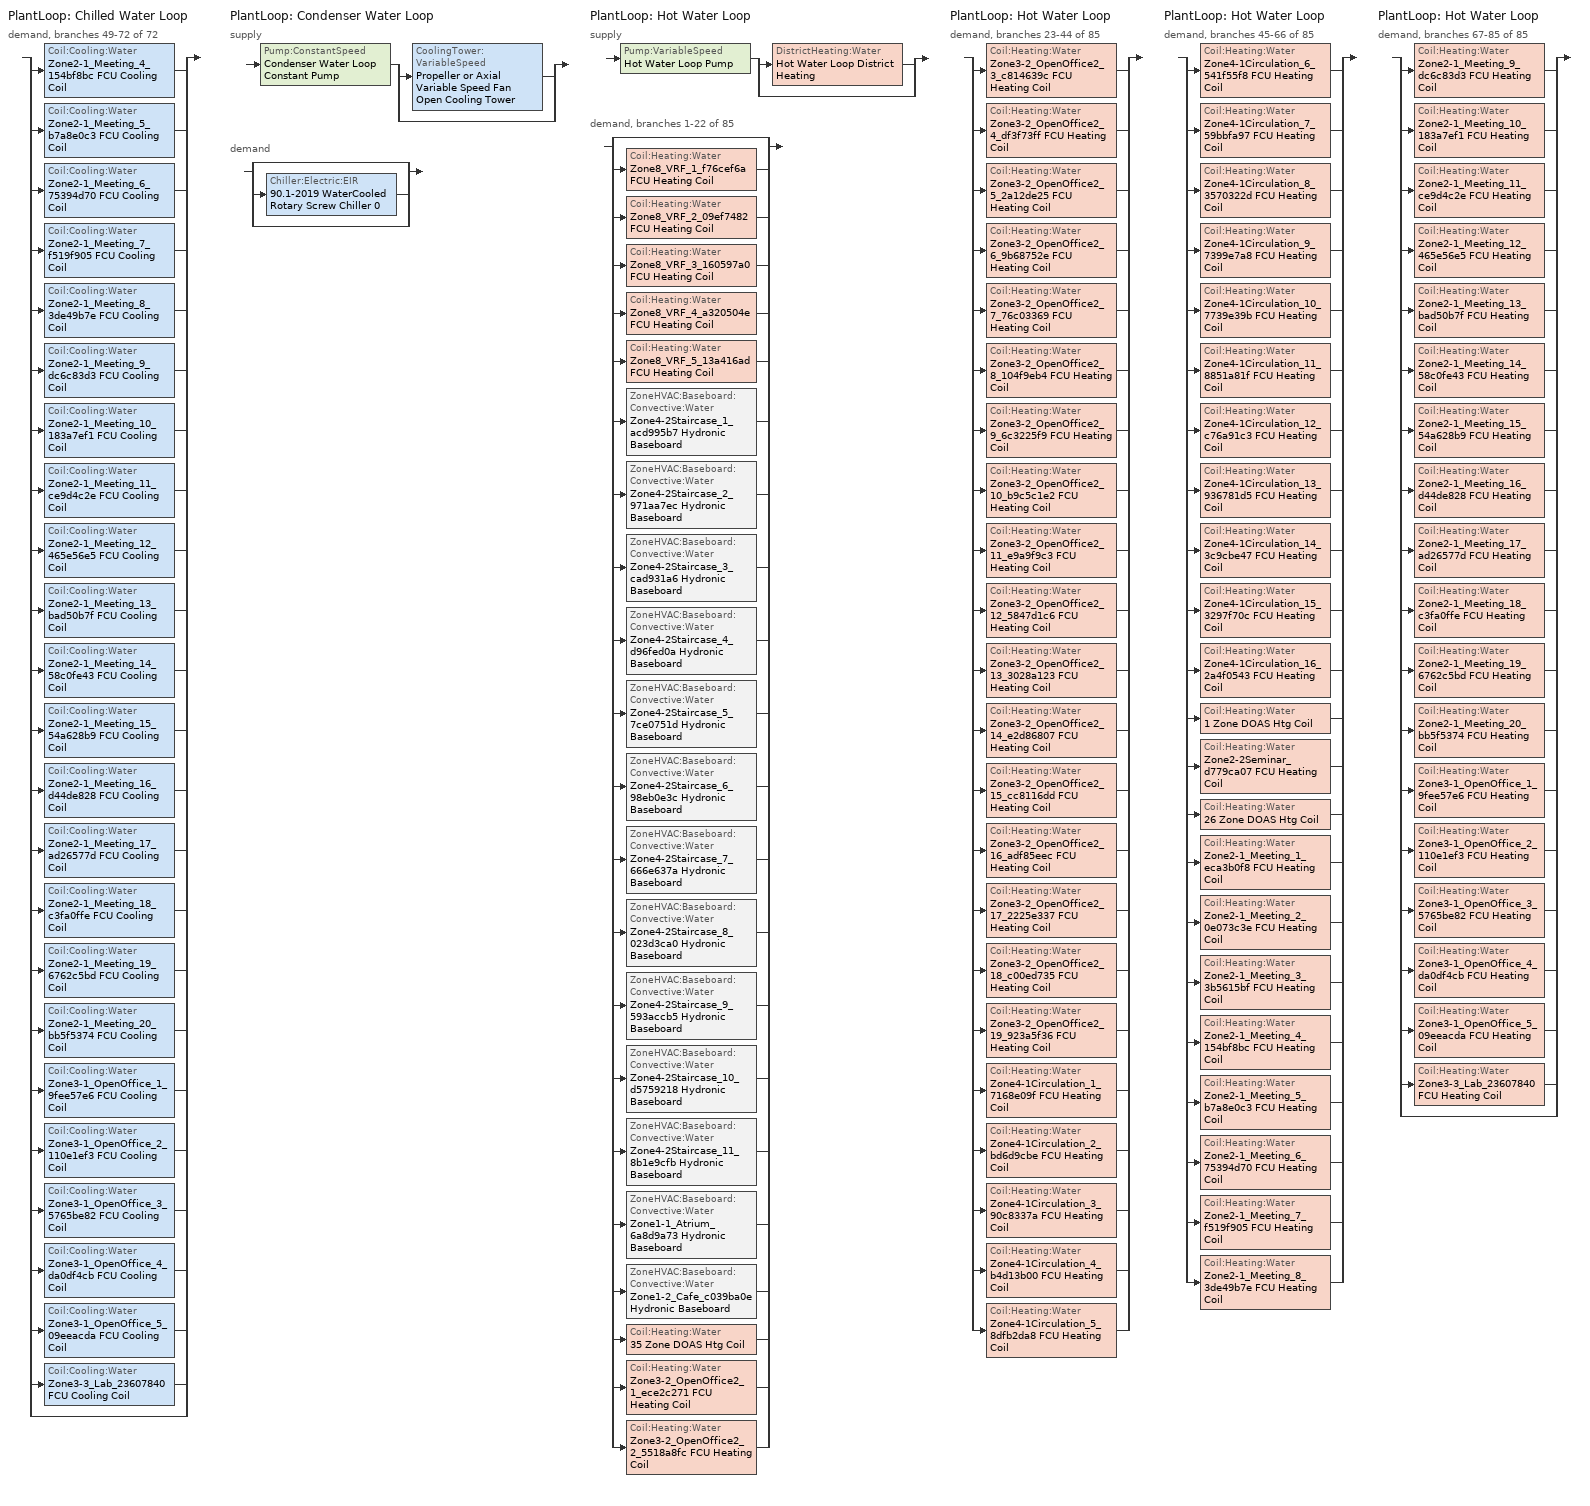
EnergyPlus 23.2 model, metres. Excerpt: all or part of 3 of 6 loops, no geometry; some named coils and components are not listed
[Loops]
PlantLoop 'Chilled Water Loop'
 demand, branches 49-72 of 72: split
  | Coil:Cooling:Water 'Zone2-1_Meeting_4_154bf8bc FCU Cooling Coil'
  | Coil:Cooling:Water 'Zone2-1_Meeting_5_b7a8e0c3 FCU Cooling Coil'
  | Coil:Cooling:Water 'Zone2-1_Meeting_6_75394d70 FCU Cooling Coil'
  | Coil:Cooling:Water 'Zone2-1_Meeting_7_f519f905 FCU Cooling Coil'
  | Coil:Cooling:Water 'Zone2-1_Meeting_8_3de49b7e FCU Cooling Coil'
  | Coil:Cooling:Water 'Zone2-1_Meeting_9_dc6c83d3 FCU Cooling Coil'
  | Coil:Cooling:Water 'Zone2-1_Meeting_10_183a7ef1 FCU Cooling Coil'
  | Coil:Cooling:Water 'Zone2-1_Meeting_11_ce9d4c2e FCU Cooling Coil'
  | Coil:Cooling:Water 'Zone2-1_Meeting_12_465e56e5 FCU Cooling Coil'
  | Coil:Cooling:Water 'Zone2-1_Meeting_13_bad50b7f FCU Cooling Coil'
  | Coil:Cooling:Water 'Zone2-1_Meeting_14_58c0fe43 FCU Cooling Coil'
  | Coil:Cooling:Water 'Zone2-1_Meeting_15_54a628b9 FCU Cooling Coil'
  | Coil:Cooling:Water 'Zone2-1_Meeting_16_d44de828 FCU Cooling Coil'
  | Coil:Cooling:Water 'Zone2-1_Meeting_17_ad26577d FCU Cooling Coil'
  | Coil:Cooling:Water 'Zone2-1_Meeting_18_c3fa0ffe FCU Cooling Coil'
  | Coil:Cooling:Water 'Zone2-1_Meeting_19_6762c5bd FCU Cooling Coil'
  | Coil:Cooling:Water 'Zone2-1_Meeting_20_bb5f5374 FCU Cooling Coil'
  | Coil:Cooling:Water 'Zone3-1_OpenOffice_1_9fee57e6 FCU Cooling Coil'
  | Coil:Cooling:Water 'Zone3-1_OpenOffice_2_110e1ef3 FCU Cooling Coil'
  | Coil:Cooling:Water 'Zone3-1_OpenOffice_3_5765be82 FCU Cooling Coil'
  | Coil:Cooling:Water 'Zone3-1_OpenOffice_4_da0df4cb FCU Cooling Coil'
  | Coil:Cooling:Water 'Zone3-1_OpenOffice_5_09eeacda FCU Cooling Coil'
  | Coil:Cooling:Water 'Zone3-3_Lab_23607840 FCU Cooling Coil'
  | bypass
PlantLoop 'Condenser Water Loop'
 supply: Pump:ConstantSpeed 'Condenser Water Loop Constant Pump' > split
  | CoolingTower:VariableSpeed 'Propeller or Axial Variable Speed Fan Open Cooling Tower'
  | bypass
 demand: split
  | bypass
  | Chiller:Electric:EIR '90.1-2019 WaterCooled  Rotary Screw Chiller 0'
  | bypass
PlantLoop 'Hot Water Loop'
 supply: Pump:VariableSpeed 'Hot Water Loop Pump' > split
  | DistrictHeating:Water 'Hot Water Loop District Heating'
  | bypass
 demand, branches 1-22 of 85: split
  | bypass
  | Coil:Heating:Water 'Zone8_VRF_1_f76cef6a FCU Heating Coil'
  | Coil:Heating:Water 'Zone8_VRF_2_09ef7482 FCU Heating Coil'
  | Coil:Heating:Water 'Zone8_VRF_3_160597a0 FCU Heating Coil'
  | Coil:Heating:Water 'Zone8_VRF_4_a320504e FCU Heating Coil'
  | Coil:Heating:Water 'Zone8_VRF_5_13a416ad FCU Heating Coil'
  | ZoneHVAC:Baseboard:Convective:Water 'Zone4-2Staircase_1_acd995b7 Hydronic Baseboard'
  | ZoneHVAC:Baseboard:Convective:Water 'Zone4-2Staircase_2_971aa7ec Hydronic Baseboard'
  | ZoneHVAC:Baseboard:Convective:Water 'Zone4-2Staircase_3_cad931a6 Hydronic Baseboard'
  | ZoneHVAC:Baseboard:Convective:Water 'Zone4-2Staircase_4_d96fed0a Hydronic Baseboard'
  | ZoneHVAC:Baseboard:Convective:Water 'Zone4-2Staircase_5_7ce0751d Hydronic Baseboard'
  | ZoneHVAC:Baseboard:Convective:Water 'Zone4-2Staircase_6_98eb0e3c Hydronic Baseboard'
  | ZoneHVAC:Baseboard:Convective:Water 'Zone4-2Staircase_7_666e637a Hydronic Baseboard'
  | ZoneHVAC:Baseboard:Convective:Water 'Zone4-2Staircase_8_023d3ca0 Hydronic Baseboard'
  | ZoneHVAC:Baseboard:Convective:Water 'Zone4-2Staircase_9_593accb5 Hydronic Baseboard'
  | ZoneHVAC:Baseboard:Convective:Water 'Zone4-2Staircase_10_d5759218 Hydronic Baseboard'
  | ZoneHVAC:Baseboard:Convective:Water 'Zone4-2Staircase_11_8b1e9cfb Hydronic Baseboard'
  | ZoneHVAC:Baseboard:Convective:Water 'Zone1-1_Atrium_6a8d9a73 Hydronic Baseboard'
  | ZoneHVAC:Baseboard:Convective:Water 'Zone1-2_Cafe_c039ba0e Hydronic Baseboard'
  | Coil:Heating:Water '35 Zone DOAS Htg Coil'
  | Coil:Heating:Water 'Zone3-2_OpenOffice2_1_ece2c271 FCU Heating Coil'
  | Coil:Heating:Water 'Zone3-2_OpenOffice2_2_5518a8fc FCU Heating Coil'
PlantLoop 'Hot Water Loop'
 demand, branches 23-44 of 85: split
  | Coil:Heating:Water 'Zone3-2_OpenOffice2_3_c814639c FCU Heating Coil'
  | Coil:Heating:Water 'Zone3-2_OpenOffice2_4_df3f73ff FCU Heating Coil'
  | Coil:Heating:Water 'Zone3-2_OpenOffice2_5_2a12de25 FCU Heating Coil'
  | Coil:Heating:Water 'Zone3-2_OpenOffice2_6_9b68752e FCU Heating Coil'
  | Coil:Heating:Water 'Zone3-2_OpenOffice2_7_76c03369 FCU Heating Coil'
  | Coil:Heating:Water 'Zone3-2_OpenOffice2_8_104f9eb4 FCU Heating Coil'
  | Coil:Heating:Water 'Zone3-2_OpenOffice2_9_6c3225f9 FCU Heating Coil'
  | Coil:Heating:Water 'Zone3-2_OpenOffice2_10_b9c5c1e2 FCU Heating Coil'
  | Coil:Heating:Water 'Zone3-2_OpenOffice2_11_e9a9f9c3 FCU Heating Coil'
  | Coil:Heating:Water 'Zone3-2_OpenOffice2_12_5847d1c6 FCU Heating Coil'
  | Coil:Heating:Water 'Zone3-2_OpenOffice2_13_3028a123 FCU Heating Coil'
  | Coil:Heating:Water 'Zone3-2_OpenOffice2_14_e2d86807 FCU Heating Coil'
  | Coil:Heating:Water 'Zone3-2_OpenOffice2_15_cc8116dd FCU Heating Coil'
  | Coil:Heating:Water 'Zone3-2_OpenOffice2_16_adf85eec FCU Heating Coil'
  | Coil:Heating:Water 'Zone3-2_OpenOffice2_17_2225e337 FCU Heating Coil'
  | Coil:Heating:Water 'Zone3-2_OpenOffice2_18_c00ed735 FCU Heating Coil'
  | Coil:Heating:Water 'Zone3-2_OpenOffice2_19_923a5f36 FCU Heating Coil'
  | Coil:Heating:Water 'Zone4-1Circulation_1_7168e09f FCU Heating Coil'
  | Coil:Heating:Water 'Zone4-1Circulation_2_bd6d9cbe FCU Heating Coil'
  | Coil:Heating:Water 'Zone4-1Circulation_3_90c8337a FCU Heating Coil'
  | Coil:Heating:Water 'Zone4-1Circulation_4_b4d13b00 FCU Heating Coil'
  | Coil:Heating:Water 'Zone4-1Circulation_5_8dfb2da8 FCU Heating Coil'
PlantLoop 'Hot Water Loop'
 demand, branches 45-66 of 85: split
  | Coil:Heating:Water 'Zone4-1Circulation_6_541f55f8 FCU Heating Coil'
  | Coil:Heating:Water 'Zone4-1Circulation_7_59bbfa97 FCU Heating Coil'
  | Coil:Heating:Water 'Zone4-1Circulation_8_3570322d FCU Heating Coil'
  | Coil:Heating:Water 'Zone4-1Circulation_9_7399e7a8 FCU Heating Coil'
  | Coil:Heating:Water 'Zone4-1Circulation_10_7739e39b FCU Heating Coil'
  | Coil:Heating:Water 'Zone4-1Circulation_11_8851a81f FCU Heating Coil'
  | Coil:Heating:Water 'Zone4-1Circulation_12_c76a91c3 FCU Heating Coil'
  | Coil:Heating:Water 'Zone4-1Circulation_13_936781d5 FCU Heating Coil'
  | Coil:Heating:Water 'Zone4-1Circulation_14_3c9cbe47 FCU Heating Coil'
  | Coil:Heating:Water 'Zone4-1Circulation_15_3297f70c FCU Heating Coil'
  | Coil:Heating:Water 'Zone4-1Circulation_16_2a4f0543 FCU Heating Coil'
  | Coil:Heating:Water '1 Zone DOAS Htg Coil'
  | Coil:Heating:Water 'Zone2-2Seminar_d779ca07 FCU Heating Coil'
  | Coil:Heating:Water '26 Zone DOAS Htg Coil'
  | Coil:Heating:Water 'Zone2-1_Meeting_1_eca3b0f8 FCU Heating Coil'
  | Coil:Heating:Water 'Zone2-1_Meeting_2_0e073c3e FCU Heating Coil'
  | Coil:Heating:Water 'Zone2-1_Meeting_3_3b5615bf FCU Heating Coil'
  | Coil:Heating:Water 'Zone2-1_Meeting_4_154bf8bc FCU Heating Coil'
  | Coil:Heating:Water 'Zone2-1_Meeting_5_b7a8e0c3 FCU Heating Coil'
  | Coil:Heating:Water 'Zone2-1_Meeting_6_75394d70 FCU Heating Coil'
  | Coil:Heating:Water 'Zone2-1_Meeting_7_f519f905 FCU Heating Coil'
  | Coil:Heating:Water 'Zone2-1_Meeting_8_3de49b7e FCU Heating Coil'
PlantLoop 'Hot Water Loop'
 demand, branches 67-85 of 85: split
  | Coil:Heating:Water 'Zone2-1_Meeting_9_dc6c83d3 FCU Heating Coil'
  | Coil:Heating:Water 'Zone2-1_Meeting_10_183a7ef1 FCU Heating Coil'
  | Coil:Heating:Water 'Zone2-1_Meeting_11_ce9d4c2e FCU Heating Coil'
  | Coil:Heating:Water 'Zone2-1_Meeting_12_465e56e5 FCU Heating Coil'
  | Coil:Heating:Water 'Zone2-1_Meeting_13_bad50b7f FCU Heating Coil'
  | Coil:Heating:Water 'Zone2-1_Meeting_14_58c0fe43 FCU Heating Coil'
  | Coil:Heating:Water 'Zone2-1_Meeting_15_54a628b9 FCU Heating Coil'
  | Coil:Heating:Water 'Zone2-1_Meeting_16_d44de828 FCU Heating Coil'
  | Coil:Heating:Water 'Zone2-1_Meeting_17_ad26577d FCU Heating Coil'
  | Coil:Heating:Water 'Zone2-1_Meeting_18_c3fa0ffe FCU Heating Coil'
  | Coil:Heating:Water 'Zone2-1_Meeting_19_6762c5bd FCU Heating Coil'
  | Coil:Heating:Water 'Zone2-1_Meeting_20_bb5f5374 FCU Heating Coil'
  | Coil:Heating:Water 'Zone3-1_OpenOffice_1_9fee57e6 FCU Heating Coil'
  | Coil:Heating:Water 'Zone3-1_OpenOffice_2_110e1ef3 FCU Heating Coil'
  | Coil:Heating:Water 'Zone3-1_OpenOffice_3_5765be82 FCU Heating Coil'
  | Coil:Heating:Water 'Zone3-1_OpenOffice_4_da0df4cb FCU Heating Coil'
  | Coil:Heating:Water 'Zone3-1_OpenOffice_5_09eeacda FCU Heating Coil'
  | Coil:Heating:Water 'Zone3-3_Lab_23607840 FCU Heating Coil'
  | bypass
[ZoneControl:Thermostat] Temperature Difference Between Cutout And Setpoint {deltaC}=0
Name | Zone or ZoneList | Control Type Schedule | Control 1
Zone1-1_Atrium_6a8d9a73 Thermostat | Zone1-1_Atrium_6a8d9a73 | Zone1-1_Atrium_6a8d9a73 Thermostat Schedule | Tset_office_br_
Zone1-2_Cafe_c039ba0e Thermostat | Zone1-2_Cafe_c039ba0e | Zone1-2_Cafe_c039ba0e Thermostat Schedule | Tset_office_br_ 1
Zone4-2Staircase_10_d5759218 Thermostat | Zone4-2Staircase_10_d5759218 | Zone4-2Staircase_10_d5759218 Thermostat Schedule | Tset_stair_br_ 9
Zone4-2Staircase_11_8b1e9cfb Thermostat | Zone4-2Staircase_11_8b1e9cfb | Zone4-2Staircase_11_8b1e9cfb Thermostat Schedule | Tset_stair_br_ 10
Zone4-2Staircase_1_acd995b7 Thermostat | Zone4-2Staircase_1_acd995b7 | Zone4-2Staircase_1_acd995b7 Thermostat Schedule | Tset_stair_br_
Zone4-2Staircase_2_971aa7ec Thermostat | Zone4-2Staircase_2_971aa7ec | Zone4-2Staircase_2_971aa7ec Thermostat Schedule | Tset_stair_br_ 1
Zone4-2Staircase_3_cad931a6 Thermostat | Zone4-2Staircase_3_cad931a6 | Zone4-2Staircase_3_cad931a6 Thermostat Schedule | Tset_stair_br_ 2
Zone4-2Staircase_4_d96fed0a Thermostat | Zone4-2Staircase_4_d96fed0a | Zone4-2Staircase_4_d96fed0a Thermostat Schedule | Tset_stair_br_ 3
Zone4-2Staircase_5_7ce0751d Thermostat | Zone4-2Staircase_5_7ce0751d | Zone4-2Staircase_5_7ce0751d Thermostat Schedule | Tset_stair_br_ 4
Zone4-2Staircase_6_98eb0e3c Thermostat | Zone4-2Staircase_6_98eb0e3c | Zone4-2Staircase_6_98eb0e3c Thermostat Schedule | Tset_stair_br_ 5
Zone4-2Staircase_7_666e637a Thermostat | Zone4-2Staircase_7_666e637a | Zone4-2Staircase_7_666e637a Thermostat Schedule | Tset_stair_br_ 6
Zone4-2Staircase_8_023d3ca0 Thermostat | Zone4-2Staircase_8_023d3ca0 | Zone4-2Staircase_8_023d3ca0 Thermostat Schedule | Tset_stair_br_ 7
Zone4-2Staircase_9_593accb5 Thermostat | Zone4-2Staircase_9_593accb5 | Zone4-2Staircase_9_593accb5 Thermostat Schedule | Tset_stair_br_ 8
[ThermostatSetpoint:DualSetpoint]
Name | Heating Setpoint Temperature Schedule | Cooling Setpoint Temperature Schedule
Tset_office_br_; Tset_office_br_ 1 | htg_sch_office_br_ | clg_sch_office_br_
Tset_stair_br_ 9; Tset_stair_br_ 10; Tset_stair_br_; Tset_stair_br_ 1; Tset_stair_br_ 2; Tset_stair_br_ 3; Tset_stair_br_ 4; Tset_stair_br_ 5; Tset_stair_br_ 6; Tset_stair_br_ 7; Tset_stair_br_ 8 | htg_sch_stair_br_ | clg_sch_stair_br_
[ZoneHVAC:Baseboard:Convective:Water] Availability Schedule=Always On Discrete; Heating Design Capacity Method=HeatingDesignCapacity; Heating Design Capacity {W}=Autosize; Heating Design Capacity Per Floor Area {W/m2}=0; Fraction of Autosized Heating Design Capacity=0.8; U-Factor Times Area Value {W/K}=Autosize; Maximum Water Flow Rate {m3/s}=Autosize; Convergence Tolerance=0.001
Zone1-1_Atrium_6a8d9a73 Hydronic Baseboard; Zone1-2_Cafe_c039ba0e Hydronic Baseboard; Zone4-2Staircase_10_d5759218 Hydronic Baseboard; Zone4-2Staircase_11_8b1e9cfb Hydronic Baseboard; Zone4-2Staircase_1_acd995b7 Hydronic Baseboard; Zone4-2Staircase_2_971aa7ec Hydronic Baseboard; Zone4-2Staircase_3_cad931a6 Hydronic Baseboard; Zone4-2Staircase_4_d96fed0a Hydronic Baseboard; Zone4-2Staircase_5_7ce0751d Hydronic Baseboard; Zone4-2Staircase_6_98eb0e3c Hydronic Baseboard; Zone4-2Staircase_7_666e637a Hydronic Baseboard; Zone4-2Staircase_8_023d3ca0 Hydronic Baseboard; Zone4-2Staircase_9_593accb5 Hydronic Baseboard
[Zone equipment]
Zone1-1_Atrium_6a8d9a73: Zone1-1_Atrium_6a8d9a73 Hydronic Baseboard
Zone1-2_Cafe_c039ba0e: Zone1-2_Cafe_c039ba0e Hydronic Baseboard
Zone4-2Staircase_10_d5759218: Zone4-2Staircase_10_d5759218 Hydronic Baseboard
Zone4-2Staircase_11_8b1e9cfb: Zone4-2Staircase_11_8b1e9cfb Hydronic Baseboard
Zone4-2Staircase_1_acd995b7: Zone4-2Staircase_1_acd995b7 Hydronic Baseboard
Zone4-2Staircase_2_971aa7ec: Zone4-2Staircase_2_971aa7ec Hydronic Baseboard
Zone4-2Staircase_3_cad931a6: Zone4-2Staircase_3_cad931a6 Hydronic Baseboard
Zone4-2Staircase_4_d96fed0a: Zone4-2Staircase_4_d96fed0a Hydronic Baseboard
Zone4-2Staircase_5_7ce0751d: Zone4-2Staircase_5_7ce0751d Hydronic Baseboard
Zone4-2Staircase_6_98eb0e3c: Zone4-2Staircase_6_98eb0e3c Hydronic Baseboard
Zone4-2Staircase_7_666e637a: Zone4-2Staircase_7_666e637a Hydronic Baseboard
Zone4-2Staircase_8_023d3ca0: Zone4-2Staircase_8_023d3ca0 Hydronic Baseboard
Zone4-2Staircase_9_593accb5: Zone4-2Staircase_9_593accb5 Hydronic Baseboard
[Sizing:Zone] Zone Cooling Design Supply Air Temperature Input Method=SupplyAirTemperature; Zone Cooling Design Supply Air Temperature {C}=14; Zone Cooling Design Supply Air Temperature Difference {deltaC}=11.11; Zone Heating Design Supply Air Temperature Input Method=SupplyAirTemperature; Zone Heating Design Supply Air Temperature {C}=40; Zone Heating Design Supply Air Temperature Difference {deltaC}=11.11; Zone Cooling Design Supply Air Humidity Ratio {kgWater/kgDryAir}=0.0085; Zone Heating Design Supply Air Humidity Ratio {kgWater/kgDryAir}=0.008; Cooling Design Air Flow Method=DesignDay; Cooling Design Air Flow Rate {m3/s}=0; Cooling Minimum Air Flow per Zone Floor Area {m3/s-m2}=0.000762; Cooling Minimum Air Flow {m3/s}=0; Cooling Minimum Air Flow Fraction=0; Heating Design Air Flow Method=DesignDay; Heating Design Air Flow Rate {m3/s}=0; Heating Maximum Air Flow per Zone Floor Area {m3/s-m2}=0.002032; Heating Maximum Air Flow {m3/s}=0.141576; Heating Maximum Air Flow Fraction=0.3; Account for Dedicated Outdoor Air System=No; Zone Load Sizing Method=Sensible Load Only No Latent Load; Zone Latent Cooling Design Supply Air Humidity Ratio Input Method=HumidityRatioDifference; Zone Cooling Design Supply Air Humidity Ratio Difference {kgWater/kgDryAir}=0.005; Zone Latent Heating Design Supply Air Humidity Ratio Input Method=HumidityRatioDifference; Zone Humidification Design Supply Air Humidity Ratio Difference {kgWater/kgDryAir}=0.005
Name | Design Specification Outdoor Air Object
Zone1-1_Atrium_6a8d9a73 | Zone1-1_Atrium_6a8d9a73 Zero air DSOA
Zone1-2_Cafe_c039ba0e | Zone1-2_Cafe_c039ba0e DSOA Space List
Zone4-2Staircase_10_d5759218 | Zone4-2Staircase_10_d5759218 Zero air DSOA
Zone4-2Staircase_11_8b1e9cfb | Zone4-2Staircase_11_8b1e9cfb Zero air DSOA
Zone4-2Staircase_1_acd995b7 | Zone4-2Staircase_1_acd995b7 Zero air DSOA
Zone4-2Staircase_2_971aa7ec | Zone4-2Staircase_2_971aa7ec Zero air DSOA
Zone4-2Staircase_3_cad931a6 | Zone4-2Staircase_3_cad931a6 Zero air DSOA
Zone4-2Staircase_4_d96fed0a | Zone4-2Staircase_4_d96fed0a Zero air DSOA
Zone4-2Staircase_5_7ce0751d | Zone4-2Staircase_5_7ce0751d Zero air DSOA
Zone4-2Staircase_6_98eb0e3c | Zone4-2Staircase_6_98eb0e3c Zero air DSOA
Zone4-2Staircase_7_666e637a | Zone4-2Staircase_7_666e637a Zero air DSOA
Zone4-2Staircase_8_023d3ca0 | Zone4-2Staircase_8_023d3ca0 Zero air DSOA
Zone4-2Staircase_9_593accb5 | Zone4-2Staircase_9_593accb5 Zero air DSOA
[DesignSpecification:OutdoorAir] Outdoor Air Method=Sum; Outdoor Air Flow per Zone Floor Area {m3/s-m2}=0; Outdoor Air Flow per Zone {m3/s}=0; Outdoor Air Flow Air Changes per Hour {1/hr}=0
Name | Outdoor Air Flow per Person {m3/s-person} | Outdoor Air Schedule
Zone1-1_Atrium_6a8d9a73 Zero air DSOA; Zone4-2Staircase_10_d5759218 Zero air DSOA; Zone4-2Staircase_11_8b1e9cfb Zero air DSOA; Zone4-2Staircase_1_acd995b7 Zero air DSOA; Zone4-2Staircase_2_971aa7ec Zero air DSOA; Zone4-2Staircase_3_cad931a6 Zero air DSOA; Zone4-2Staircase_4_d96fed0a Zero air DSOA; Zone4-2Staircase_5_7ce0751d Zero air DSOA; Zone4-2Staircase_6_98eb0e3c Zero air DSOA; Zone4-2Staircase_7_666e637a Zero air DSOA; Zone4-2Staircase_8_023d3ca0 Zero air DSOA; Zone4-2Staircase_9_593accb5 Zero air DSOA | 0
mv_cafe-seminar_br_ 1 | 0.008 | mv_sch_office_br_
[DesignSpecification:OutdoorAir:SpaceList]
Zone1-2_Cafe_c039ba0e DSOA Space List: Space Name 1=Zone1-2_Cafe_c039ba0e_Space; Space Design Specification Outdoor Air Object Name 1=mv_cafe-seminar_br_ 1
[Fan:OnOff] Availability Schedule=Always On Discrete; Fan Total Efficiency=0.16; Pressure Rise {Pa}=270.899; 5th field=0.33; Motor Efficiency=0.29; Motor In Airstream Fraction=1
Name | Fan Power Ratio Function of Speed Ratio Curve | Fan Efficiency Ratio Function of Speed Ratio Curve
Zone2-1_Meeting_10_183a7ef1 Fan Coil fan | Fan On Off Power Curve 50 | Fan On Off Efficiency Curve 50
Zone2-1_Meeting_11_ce9d4c2e Fan Coil fan | Fan On Off Power Curve 51 | Fan On Off Efficiency Curve 51
Zone2-1_Meeting_12_465e56e5 Fan Coil fan | Fan On Off Power Curve 52 | Fan On Off Efficiency Curve 52
Zone2-1_Meeting_13_bad50b7f Fan Coil fan | Fan On Off Power Curve 53 | Fan On Off Efficiency Curve 53
Zone2-1_Meeting_14_58c0fe43 Fan Coil fan | Fan On Off Power Curve 54 | Fan On Off Efficiency Curve 54
Zone2-1_Meeting_15_54a628b9 Fan Coil fan | Fan On Off Power Curve 55 | Fan On Off Efficiency Curve 55
Zone2-1_Meeting_16_d44de828 Fan Coil fan | Fan On Off Power Curve 56 | Fan On Off Efficiency Curve 56
Zone2-1_Meeting_17_ad26577d Fan Coil fan | Fan On Off Power Curve 57 | Fan On Off Efficiency Curve 57
Zone2-1_Meeting_18_c3fa0ffe Fan Coil fan | Fan On Off Power Curve 58 | Fan On Off Efficiency Curve 58
Zone2-1_Meeting_19_6762c5bd Fan Coil fan | Fan On Off Power Curve 59 | Fan On Off Efficiency Curve 59
Zone2-1_Meeting_20_bb5f5374 Fan Coil fan | Fan On Off Power Curve 60 | Fan On Off Efficiency Curve 60
Zone2-1_Meeting_4_154bf8bc Fan Coil fan | Fan On Off Power Curve 44 | Fan On Off Efficiency Curve 44
Zone2-1_Meeting_5_b7a8e0c3 Fan Coil fan | Fan On Off Power Curve 45 | Fan On Off Efficiency Curve 45
Zone2-1_Meeting_6_75394d70 Fan Coil fan | Fan On Off Power Curve 46 | Fan On Off Efficiency Curve 46
Zone2-1_Meeting_7_f519f905 Fan Coil fan | Fan On Off Power Curve 47 | Fan On Off Efficiency Curve 47
Zone2-1_Meeting_8_3de49b7e Fan Coil fan | Fan On Off Power Curve 48 | Fan On Off Efficiency Curve 48
Zone2-1_Meeting_9_dc6c83d3 Fan Coil fan | Fan On Off Power Curve 49 | Fan On Off Efficiency Curve 49
Zone3-1_OpenOffice_1_9fee57e6 Fan Coil fan | Fan On Off Power Curve 61 | Fan On Off Efficiency Curve 61
Zone3-1_OpenOffice_2_110e1ef3 Fan Coil fan | Fan On Off Power Curve 62 | Fan On Off Efficiency Curve 62
Zone3-1_OpenOffice_3_5765be82 Fan Coil fan | Fan On Off Power Curve 63 | Fan On Off Efficiency Curve 63
Zone3-1_OpenOffice_4_da0df4cb Fan Coil fan | Fan On Off Power Curve 64 | Fan On Off Efficiency Curve 64
Zone3-1_OpenOffice_5_09eeacda Fan Coil fan | Fan On Off Power Curve 65 | Fan On Off Efficiency Curve 65
Zone3-3_Lab_23607840 Fan Coil fan | Fan On Off Power Curve 66 | Fan On Off Efficiency Curve 66
[Coil:Cooling:Water] Availability Schedule=Always On Discrete; Design Water Flow Rate {m3/s}=Autosize; Design Air Flow Rate {m3/s}=Autosize; Design Inlet Water Temperature {C}=Autosize; Design Inlet Air Temperature {C}=Autosize; Design Outlet Air Temperature {C}=Autosize; Design Inlet Air Humidity Ratio {kgWater/kgDryAir}=Autosize; Design Outlet Air Humidity Ratio {kgWater/kgDryAir}=Autosize; Type of Analysis=SimpleAnalysis; Heat Exchanger Configuration=CrossFlow
Zone2-1_Meeting_10_183a7ef1 FCU Cooling Coil; Zone2-1_Meeting_11_ce9d4c2e FCU Cooling Coil; Zone2-1_Meeting_12_465e56e5 FCU Cooling Coil; Zone2-1_Meeting_13_bad50b7f FCU Cooling Coil; Zone2-1_Meeting_14_58c0fe43 FCU Cooling Coil; Zone2-1_Meeting_15_54a628b9 FCU Cooling Coil; Zone2-1_Meeting_16_d44de828 FCU Cooling Coil; Zone2-1_Meeting_17_ad26577d FCU Cooling Coil; Zone2-1_Meeting_18_c3fa0ffe FCU Cooling Coil; Zone2-1_Meeting_19_6762c5bd FCU Cooling Coil; Zone2-1_Meeting_20_bb5f5374 FCU Cooling Coil; Zone2-1_Meeting_4_154bf8bc FCU Cooling Coil; Zone2-1_Meeting_5_b7a8e0c3 FCU Cooling Coil; Zone2-1_Meeting_6_75394d70 FCU Cooling Coil; Zone2-1_Meeting_7_f519f905 FCU Cooling Coil; Zone2-1_Meeting_8_3de49b7e FCU Cooling Coil; Zone2-1_Meeting_9_dc6c83d3 FCU Cooling Coil; Zone3-1_OpenOffice_1_9fee57e6 FCU Cooling Coil; Zone3-1_OpenOffice_2_110e1ef3 FCU Cooling Coil; Zone3-1_OpenOffice_3_5765be82 FCU Cooling Coil; Zone3-1_OpenOffice_4_da0df4cb FCU Cooling Coil; Zone3-1_OpenOffice_5_09eeacda FCU Cooling Coil; Zone3-3_Lab_23607840 FCU Cooling Coil
[Coil:Heating:Water] Availability Schedule=Always On Discrete; U-Factor Times Area Value {W/K}=Autosize; Maximum Water Flow Rate {m3/s}=Autosize; Performance Input Method=UFactorTimesAreaAndDesignWaterFlowRate; Rated Capacity {W}=Autosize; Rated Inlet Water Temperature {C}=82.2222; Rated Inlet Air Temperature {C}=16.6; Rated Outlet Water Temperature {C}=71.1111; Rated Outlet Air Temperature {C}=40; Rated Ratio for Air and Water Convection=0.5
Zone2-1_Meeting_10_183a7ef1 FCU Heating Coil; Zone2-1_Meeting_11_ce9d4c2e FCU Heating Coil; Zone2-1_Meeting_12_465e56e5 FCU Heating Coil; Zone2-1_Meeting_13_bad50b7f FCU Heating Coil; Zone2-1_Meeting_14_58c0fe43 FCU Heating Coil; Zone2-1_Meeting_15_54a628b9 FCU Heating Coil; Zone2-1_Meeting_16_d44de828 FCU Heating Coil; Zone2-1_Meeting_17_ad26577d FCU Heating Coil; Zone2-1_Meeting_18_c3fa0ffe FCU Heating Coil; Zone2-1_Meeting_19_6762c5bd FCU Heating Coil; Zone2-1_Meeting_1_eca3b0f8 FCU Heating Coil; Zone2-1_Meeting_20_bb5f5374 FCU Heating Coil; Zone2-1_Meeting_2_0e073c3e FCU Heating Coil; Zone2-1_Meeting_3_3b5615bf FCU Heating Coil; Zone2-1_Meeting_4_154bf8bc FCU Heating Coil; Zone2-1_Meeting_5_b7a8e0c3 FCU Heating Coil; Zone2-1_Meeting_6_75394d70 FCU Heating Coil; Zone2-1_Meeting_7_f519f905 FCU Heating Coil; Zone2-1_Meeting_8_3de49b7e FCU Heating Coil; Zone2-1_Meeting_9_dc6c83d3 FCU Heating Coil; Zone2-2Seminar_d779ca07 FCU Heating Coil; Zone3-1_OpenOffice_1_9fee57e6 FCU Heating Coil; Zone3-1_OpenOffice_2_110e1ef3 FCU Heating Coil; Zone3-1_OpenOffice_3_5765be82 FCU Heating Coil; Zone3-1_OpenOffice_4_da0df4cb FCU Heating Coil; Zone3-1_OpenOffice_5_09eeacda FCU Heating Coil; Zone3-2_OpenOffice2_10_b9c5c1e2 FCU Heating Coil; Zone3-2_OpenOffice2_11_e9a9f9c3 FCU Heating Coil; Zone3-2_OpenOffice2_12_5847d1c6 FCU Heating Coil; Zone3-2_OpenOffice2_13_3028a123 FCU Heating Coil; Zone3-2_OpenOffice2_14_e2d86807 FCU Heating Coil; Zone3-2_OpenOffice2_15_cc8116dd FCU Heating Coil; Zone3-2_OpenOffice2_16_adf85eec FCU Heating Coil; Zone3-2_OpenOffice2_17_2225e337 FCU Heating Coil; Zone3-2_OpenOffice2_18_c00ed735 FCU Heating Coil; Zone3-2_OpenOffice2_19_923a5f36 FCU Heating Coil; Zone3-2_OpenOffice2_1_ece2c271 FCU Heating Coil; Zone3-2_OpenOffice2_2_5518a8fc FCU Heating Coil; Zone3-2_OpenOffice2_3_c814639c FCU Heating Coil; Zone3-2_OpenOffice2_4_df3f73ff FCU Heating Coil; Zone3-2_OpenOffice2_5_2a12de25 FCU Heating Coil; Zone3-2_OpenOffice2_6_9b68752e FCU Heating Coil; Zone3-2_OpenOffice2_7_76c03369 FCU Heating Coil; Zone3-2_OpenOffice2_8_104f9eb4 FCU Heating Coil; Zone3-2_OpenOffice2_9_6c3225f9 FCU Heating Coil; Zone3-3_Lab_23607840 FCU Heating Coil; Zone4-1Circulation_10_7739e39b FCU Heating Coil; Zone4-1Circulation_11_8851a81f FCU Heating Coil; Zone4-1Circulation_12_c76a91c3 FCU Heating Coil; Zone4-1Circulation_13_936781d5 FCU Heating Coil; Zone4-1Circulation_14_3c9cbe47 FCU Heating Coil; Zone4-1Circulation_15_3297f70c FCU Heating Coil; Zone4-1Circulation_16_2a4f0543 FCU Heating Coil; Zone4-1Circulation_1_7168e09f FCU Heating Coil; Zone4-1Circulation_2_bd6d9cbe FCU Heating Coil; Zone4-1Circulation_3_90c8337a FCU Heating Coil; Zone4-1Circulation_4_b4d13b00 FCU Heating Coil; Zone4-1Circulation_5_8dfb2da8 FCU Heating Coil; Zone4-1Circulation_6_541f55f8 FCU Heating Coil; Zone4-1Circulation_7_59bbfa97 FCU Heating Coil; Zone4-1Circulation_8_3570322d FCU Heating Coil; Zone4-1Circulation_9_7399e7a8 FCU Heating Coil; Zone8_VRF_1_f76cef6a FCU Heating Coil; Zone8_VRF_2_09ef7482 FCU Heating Coil; Zone8_VRF_3_160597a0 FCU Heating Coil; Zone8_VRF_4_a320504e FCU Heating Coil; Zone8_VRF_5_13a416ad FCU Heating Coil
[ZoneHVAC:FourPipeFanCoil] Availability Schedule=Always On Discrete; Capacity Control Method=CyclingFan; Maximum Supply Air Flow Rate {m3/s}=Autosize; Maximum Outdoor Air Flow Rate {m3/s}=0; Maximum Cold Water Flow Rate {m3/s}=Autosize; Maximum Hot Water Flow Rate {m3/s}=Autosize; Minimum Supply Air Temperature in Cooling Mode {C}=Autosize; Maximum Supply Air Temperature in Heating Mode {C}=Autosize
Name | Supply Air Fan | Cooling Coil | Heating Coil
Zone2-1_Meeting_10_183a7ef1 FCU | Zone2-1_Meeting_10_183a7ef1 Fan Coil fan | Zone2-1_Meeting_10_183a7ef1 FCU Cooling Coil | Zone2-1_Meeting_10_183a7ef1 FCU Heating Coil
Zone2-1_Meeting_11_ce9d4c2e FCU | Zone2-1_Meeting_11_ce9d4c2e Fan Coil fan | Zone2-1_Meeting_11_ce9d4c2e FCU Cooling Coil | Zone2-1_Meeting_11_ce9d4c2e FCU Heating Coil
Zone2-1_Meeting_12_465e56e5 FCU | Zone2-1_Meeting_12_465e56e5 Fan Coil fan | Zone2-1_Meeting_12_465e56e5 FCU Cooling Coil | Zone2-1_Meeting_12_465e56e5 FCU Heating Coil
Zone2-1_Meeting_13_bad50b7f FCU | Zone2-1_Meeting_13_bad50b7f Fan Coil fan | Zone2-1_Meeting_13_bad50b7f FCU Cooling Coil | Zone2-1_Meeting_13_bad50b7f FCU Heating Coil
Zone2-1_Meeting_14_58c0fe43 FCU | Zone2-1_Meeting_14_58c0fe43 Fan Coil fan | Zone2-1_Meeting_14_58c0fe43 FCU Cooling Coil | Zone2-1_Meeting_14_58c0fe43 FCU Heating Coil
Zone2-1_Meeting_15_54a628b9 FCU | Zone2-1_Meeting_15_54a628b9 Fan Coil fan | Zone2-1_Meeting_15_54a628b9 FCU Cooling Coil | Zone2-1_Meeting_15_54a628b9 FCU Heating Coil
Zone2-1_Meeting_16_d44de828 FCU | Zone2-1_Meeting_16_d44de828 Fan Coil fan | Zone2-1_Meeting_16_d44de828 FCU Cooling Coil | Zone2-1_Meeting_16_d44de828 FCU Heating Coil
Zone2-1_Meeting_17_ad26577d FCU | Zone2-1_Meeting_17_ad26577d Fan Coil fan | Zone2-1_Meeting_17_ad26577d FCU Cooling Coil | Zone2-1_Meeting_17_ad26577d FCU Heating Coil
Zone2-1_Meeting_18_c3fa0ffe FCU | Zone2-1_Meeting_18_c3fa0ffe Fan Coil fan | Zone2-1_Meeting_18_c3fa0ffe FCU Cooling Coil | Zone2-1_Meeting_18_c3fa0ffe FCU Heating Coil
Zone2-1_Meeting_19_6762c5bd FCU | Zone2-1_Meeting_19_6762c5bd Fan Coil fan | Zone2-1_Meeting_19_6762c5bd FCU Cooling Coil | Zone2-1_Meeting_19_6762c5bd FCU Heating Coil
Zone2-1_Meeting_20_bb5f5374 FCU | Zone2-1_Meeting_20_bb5f5374 Fan Coil fan | Zone2-1_Meeting_20_bb5f5374 FCU Cooling Coil | Zone2-1_Meeting_20_bb5f5374 FCU Heating Coil
Zone2-1_Meeting_4_154bf8bc FCU | Zone2-1_Meeting_4_154bf8bc Fan Coil fan | Zone2-1_Meeting_4_154bf8bc FCU Cooling Coil | Zone2-1_Meeting_4_154bf8bc FCU Heating Coil
Zone2-1_Meeting_5_b7a8e0c3 FCU | Zone2-1_Meeting_5_b7a8e0c3 Fan Coil fan | Zone2-1_Meeting_5_b7a8e0c3 FCU Cooling Coil | Zone2-1_Meeting_5_b7a8e0c3 FCU Heating Coil
Zone2-1_Meeting_6_75394d70 FCU | Zone2-1_Meeting_6_75394d70 Fan Coil fan | Zone2-1_Meeting_6_75394d70 FCU Cooling Coil | Zone2-1_Meeting_6_75394d70 FCU Heating Coil
Zone2-1_Meeting_7_f519f905 FCU | Zone2-1_Meeting_7_f519f905 Fan Coil fan | Zone2-1_Meeting_7_f519f905 FCU Cooling Coil | Zone2-1_Meeting_7_f519f905 FCU Heating Coil
Zone2-1_Meeting_8_3de49b7e FCU | Zone2-1_Meeting_8_3de49b7e Fan Coil fan | Zone2-1_Meeting_8_3de49b7e FCU Cooling Coil | Zone2-1_Meeting_8_3de49b7e FCU Heating Coil
Zone2-1_Meeting_9_dc6c83d3 FCU | Zone2-1_Meeting_9_dc6c83d3 Fan Coil fan | Zone2-1_Meeting_9_dc6c83d3 FCU Cooling Coil | Zone2-1_Meeting_9_dc6c83d3 FCU Heating Coil
Zone3-1_OpenOffice_1_9fee57e6 FCU | Zone3-1_OpenOffice_1_9fee57e6 Fan Coil fan | Zone3-1_OpenOffice_1_9fee57e6 FCU Cooling Coil | Zone3-1_OpenOffice_1_9fee57e6 FCU Heating Coil
Zone3-1_OpenOffice_2_110e1ef3 FCU | Zone3-1_OpenOffice_2_110e1ef3 Fan Coil fan | Zone3-1_OpenOffice_2_110e1ef3 FCU Cooling Coil | Zone3-1_OpenOffice_2_110e1ef3 FCU Heating Coil
Zone3-1_OpenOffice_3_5765be82 FCU | Zone3-1_OpenOffice_3_5765be82 Fan Coil fan | Zone3-1_OpenOffice_3_5765be82 FCU Cooling Coil | Zone3-1_OpenOffice_3_5765be82 FCU Heating Coil
Zone3-1_OpenOffice_4_da0df4cb FCU | Zone3-1_OpenOffice_4_da0df4cb Fan Coil fan | Zone3-1_OpenOffice_4_da0df4cb FCU Cooling Coil | Zone3-1_OpenOffice_4_da0df4cb FCU Heating Coil
Zone3-1_OpenOffice_5_09eeacda FCU | Zone3-1_OpenOffice_5_09eeacda Fan Coil fan | Zone3-1_OpenOffice_5_09eeacda FCU Cooling Coil | Zone3-1_OpenOffice_5_09eeacda FCU Heating Coil
Zone3-3_Lab_23607840 FCU | Zone3-3_Lab_23607840 Fan Coil fan | Zone3-3_Lab_23607840 FCU Cooling Coil | Zone3-3_Lab_23607840 FCU Heating Coil
[PlantLoop] Fluid Type=Water; Maximum Loop Flow Rate {m3/s}=Autosize; Minimum Loop Flow Rate {m3/s}=0; Plant Loop Volume {m3}=Autocalculate; Load Distribution Scheme=Optimal; Plant Loop Demand Calculation Scheme=SingleSetpoint; Common Pipe Simulation=None
Name | Plant Equipment Operation Scheme | Maximum Loop Temperature {C} | Minimum Loop Temperature {C}
Condenser Water Loop | Condenser Water Loop Operation Schemes | 80 | 5
Hot Water Loop | Hot Water Loop Operation Schemes | 100 | 10
[Sizing:Plant]
Name | Loop Type | Design Loop Exit Temperature {C} | Loop Design Temperature Difference {deltaC} | Sizing Option | Zone Timesteps in Averaging Window | Coincident Sizing Factor Mode
Condenser Water Loop | Condenser | 29.4444 | 5.55556 | Coincident | 6 | GlobalCoolingSizingFactor
Hot Water Loop | Heating | 82.2222 | 11.1111 | NonCoincident | 1 | None
[Pump:ConstantSpeed]
Condenser Water Loop Constant Pump: Design Flow Rate {m3/s}=Autosize; Design Pump Head {Pa}=148557; Design Power Consumption {W}=Autosize; Motor Efficiency=0.9; Fraction of Motor Inefficiencies to Fluid Stream=0; Pump Control Type=Intermittent; Design Power Sizing Method=PowerPerFlowPerPressure; Design Electric Power per Unit Flow Rate {W/(m3/s)}=348701.1; Design Shaft Power per Unit Flow Rate per Unit Head {W-s/m3-Pa}=1.28205
[SetpointManager:Scheduled]
Hot Water Loop Setpoint Manager: Control Variable=Temperature; Schedule=Hot Water Loop Temp - 180F; Setpoint Node or NodeList=Hot Water Loop Supply Outlet Node
[Pump:VariableSpeed]
Hot Water Loop Pump: Design Maximum Flow Rate {m3/s}=Autosize; Design Pump Head {Pa}=179344; Design Power Consumption {W}=Autosize; Motor Efficiency=0.9; Fraction of Motor Inefficiencies to Fluid Stream=0; Coefficient 1 of the Part Load Performance Curve=0; Coefficient 2 of the Part Load Performance Curve=1; Coefficient 3 of the Part Load Performance Curve=0; Coefficient 4 of the Part Load Performance Curve=0; Design Minimum Flow Rate {m3/s}=0; Pump Control Type=Intermittent; Skin Loss Radiative Fraction=0.5; Design Power Sizing Method=PowerPerFlowPerPressure; Design Electric Power per Unit Flow Rate {W/(m3/s)}=348701.1; Design Shaft Power per Unit Flow Rate per Unit Head {W/((m3/s)-Pa)}=1.28205; Design Minimum Flow Rate Fraction=0
[PlantEquipmentOperationSchemes] Control Scheme Schedule Name 1=Always On Discrete
Name | Control Scheme Object Type 1 | Control Scheme Name 1
Condenser Water Loop Operation Schemes | PlantEquipmentOperation:CoolingLoad | Condenser Water Loop Cooling Operation Scheme
Hot Water Loop Operation Schemes | PlantEquipmentOperation:HeatingLoad | Hot Water Loop Heating Operation Scheme
[PlantEquipmentOperation:CoolingLoad]
Condenser Water Loop Cooling Operation Scheme: Load Range Lower Limit 1 {W}=0; Load Range Upper Limit 1 {W}=1000000000; Range Equipment List Name 1=Condenser Water Loop Cooling Equipment List
[PlantEquipmentList]
Condenser Water Loop Cooling Equipment List: CoolingTower:VariableSpeed, Propeller or Axial Variable Speed Fan Open Cooling Tower
Hot Water Loop Heating Equipment List: DistrictHeating:Water, Hot Water Loop District Heating
[CoolingTower:VariableSpeed]
Propeller or Axial Variable Speed Fan Open Cooling Tower: Model Type=CoolToolsCrossFlow; Design Inlet Air Wet-Bulb Temperature {C}=20; Design Approach Temperature {deltaC}=5.55556; Design Range Temperature {deltaC}=5.55556; Design Water Flow Rate {m3/s}=Autosize; Design Air Flow Rate {m3/s}=Autosize; Design Fan Power {W}=Autosize; Fan Power Ratio Function of Air Flow Rate Ratio Curve=VSD-TWR-FAN-FPLR; Minimum Air Flow Rate Ratio=0.2; Fraction of Tower Capacity in Free Convection Regime=0.125; Basin Heater Capacity {W/K}=0; Basin Heater Setpoint Temperature {C}=2; Evaporation Loss Mode=SaturatedExit; Evaporation Loss Factor {percent/K}=0.2; Drift Loss Percent {percent}=0.008; Blowdown Calculation Mode=ConcentrationRatio; Blowdown Concentration Ratio=3; Number of Cells=1; Cell Control=MinimalCell; Sizing Factor=1
[SetpointManager:FollowOutdoorAirTemperature]
Condenser Water Loop Setpoint Manager Follow OATwb with 10.0F Approach: Control Variable=Temperature; Reference Temperature Type=OutdoorAirWetBulb; Offset Temperature Difference {deltaC}=5.55556; Maximum Setpoint Temperature {C}=25.5556; Minimum Setpoint Temperature {C}=21.1111; Setpoint Node or NodeList=Condenser Water Loop Supply Outlet Node
[DistrictHeating:Water]
Hot Water Loop District Heating: Nominal Capacity {W}=Autosize; Capacity Fraction Schedule=Always On Continuous
[PlantEquipmentOperation:HeatingLoad]
Hot Water Loop Heating Operation Scheme: Load Range Lower Limit 1 {W}=0; Load Range Upper Limit 1 {W}=1000000000; Range Equipment List Name 1=Hot Water Loop Heating Equipment List
[Schedule:Day:Hourly]
htg_sch_office_br__Sunday; htg_sch_office_br__Sunday_SmrDsn 1; htg_sch_office_br__Hol 1; htg_sch_stair_br__Sunday; htg_sch_stair_br__Sunday_SmrDsn 1; htg_sch_stair_br__Hol 1: Temperature, 15, 15, 15, 15, 15, 15, 15, 15, 15, 15, 15, 15, 15, 15, 15, 15, 15, 15, 15, 15, 15, 15, 15, 15
htg_sch_office_br__Weekday; htg_sch_office_br__Sunday_SmrDsn_WntrDsn 1: Temperature, 15, 15, 15, 15, 15, 15, 15, 15, 21, 21, 21, 21, 21, 21, 21, 21, 21, 21, 21, 15, 15, 15, 15, 15
clg_sch_office_br__Sunday; clg_sch_office_br__Monday_SmrDsn_WntrDsn 1; clg_sch_office_br__Hol 1: Temperature, 35, 35, 35, 35, 35, 35, 35, 35, 35, 35, 35, 35, 35, 35, 35, 35, 35, 35, 35, 35, 35, 35, 35, 35
clg_sch_office_br__Weekday; clg_sch_office_br__Monday_SmrDsn 1: Temperature, 35, 35, 35, 35, 35, 35, 35, 35, 28, 28, 28, 28, 28, 28, 28, 28, 28, 28, 28, 35, 35, 35, 35, 35
mv_sch_office_br__Sunday; mv_sch_office_br__Monday_SmrDsn_WntrDsn 1; mv_sch_office_br__Hol 1: Fractional, 0, 0, 0, 0, 0, 0, 0, 0, 0, 0, 0, 0, 0, 0, 0, 0, 0, 0, 0, 0, 0, 0, 0, 0
mv_sch_office_br__Weekday; mv_sch_office_br__Monday_SmrDsn 1: Fractional, 0, 0, 0, 0, 0, 0, 0, 0, 1, 1, 1, 1, 1, 1, 1, 1, 1, 1, 1, 0, 0, 0, 0, 0
htg_sch_stair_br__Weekday; htg_sch_stair_br__Sunday_SmrDsn_WntrDsn 1: Temperature, 15, 15, 15, 15, 15, 15, 15, 15, 19, 19, 19, 19, 19, 19, 19, 19, 19, 19, 19, 15, 15, 15, 15, 15
clg_sch_stair_br__Sunday; clg_sch_stair_br__Sunday_SmrDsn 1; clg_sch_stair_br__Sunday_SmrDsn_WntrDsn 1; clg_sch_stair_br__Hol 1: Temperature, 50, 50, 50, 50, 50, 50, 50, 50, 50, 50, 50, 50, 50, 50, 50, 50, 50, 50, 50, 50, 50, 50, 50, 50
Hot Water Loop Temp - 180F Default: Temperature, 82.2222, 82.2222, 82.2222, 82.2222, 82.2222, 82.2222, 82.2222, 82.2222, 82.2222, 82.2222, 82.2222, 82.2222, 82.2222, 82.2222, 82.2222, 82.2222, 82.2222, 82.2222, 82.2222, 82.2222, 82.2222, 82.2222, 82.2222, 82.2222
[Schedule:Week:Daily]
htg_sch_office_br_ Week Rule - Jan1-Dec31: htg_sch_office_br__Sunday, htg_sch_office_br__Weekday, htg_sch_office_br__Weekday, htg_sch_office_br__Weekday, htg_sch_office_br__Weekday, htg_sch_office_br__Weekday, htg_sch_office_br__Sunday, htg_sch_office_br__Hol 1, htg_sch_office_br__Sunday_SmrDsn 1, htg_sch_office_br__Sunday_SmrDsn_WntrDsn 1, htg_sch_office_br__Sunday, htg_sch_office_br__Sunday
clg_sch_office_br_ Week Rule - Jan1-Dec31: clg_sch_office_br__Sunday, clg_sch_office_br__Weekday, clg_sch_office_br__Weekday, clg_sch_office_br__Weekday, clg_sch_office_br__Weekday, clg_sch_office_br__Weekday, clg_sch_office_br__Sunday, clg_sch_office_br__Hol 1, clg_sch_office_br__Monday_SmrDsn 1, clg_sch_office_br__Monday_SmrDsn_WntrDsn 1, clg_sch_office_br__Sunday, clg_sch_office_br__Sunday
mv_sch_office_br_ Week Rule - Jan1-Dec31: mv_sch_office_br__Sunday, mv_sch_office_br__Weekday, mv_sch_office_br__Weekday, mv_sch_office_br__Weekday, mv_sch_office_br__Weekday, mv_sch_office_br__Weekday, mv_sch_office_br__Sunday, mv_sch_office_br__Hol 1, mv_sch_office_br__Monday_SmrDsn 1, mv_sch_office_br__Monday_SmrDsn_WntrDsn 1, mv_sch_office_br__Sunday, mv_sch_office_br__Sunday
htg_sch_stair_br_ Week Rule - Jan1-Dec31: htg_sch_stair_br__Sunday, htg_sch_stair_br__Weekday, htg_sch_stair_br__Weekday, htg_sch_stair_br__Weekday, htg_sch_stair_br__Weekday, htg_sch_stair_br__Weekday, htg_sch_stair_br__Sunday, htg_sch_stair_br__Hol 1, htg_sch_stair_br__Sunday_SmrDsn 1, htg_sch_stair_br__Sunday_SmrDsn_WntrDsn 1, htg_sch_stair_br__Sunday, htg_sch_stair_br__Sunday
clg_sch_stair_br_ Week Rule - Jan1-Dec31: clg_sch_stair_br__Sunday, clg_sch_stair_br__Sunday, clg_sch_stair_br__Sunday, clg_sch_stair_br__Sunday, clg_sch_stair_br__Sunday, clg_sch_stair_br__Sunday, clg_sch_stair_br__Sunday, clg_sch_stair_br__Hol 1, clg_sch_stair_br__Sunday_SmrDsn 1, clg_sch_stair_br__Sunday_SmrDsn_WntrDsn 1, clg_sch_stair_br__Sunday, clg_sch_stair_br__Sunday
Hot Water Loop Temp - 180F Week Rule - Jan1-Dec31: Hot Water Loop Temp - 180F Default, Hot Water Loop Temp - 180F Default, Hot Water Loop Temp - 180F Default, Hot Water Loop Temp - 180F Default, Hot Water Loop Temp - 180F Default, Hot Water Loop Temp - 180F Default, Hot Water Loop Temp - 180F Default, Hot Water Loop Temp - 180F Default, Hot Water Loop Temp - 180F Default, Hot Water Loop Temp - 180F Default, Hot Water Loop Temp - 180F Default, Hot Water Loop Temp - 180F Default
[Schedule:Year]
htg_sch_office_br_: htg_sch_office_br_ Week Rule - Jan1-Dec31, 1, 1, 12, 31
clg_sch_office_br_: clg_sch_office_br_ Week Rule - Jan1-Dec31, 1, 1, 12, 31
mv_sch_office_br_: mv_sch_office_br_ Week Rule - Jan1-Dec31, 1, 1, 12, 31
htg_sch_stair_br_: htg_sch_stair_br_ Week Rule - Jan1-Dec31, 1, 1, 12, 31
clg_sch_stair_br_: clg_sch_stair_br_ Week Rule - Jan1-Dec31, 1, 1, 12, 31
Hot Water Loop Temp - 180F: Hot Water Loop Temp - 180F Week Rule - Jan1-Dec31, 1, 1, 12, 31
[Schedule:Compact]
Zone1-1_Atrium_6a8d9a73 Thermostat Schedule; Zone1-2_Cafe_c039ba0e Thermostat Schedule; Zone4-2Staircase_10_d5759218 Thermostat Schedule; Zone4-2Staircase_11_8b1e9cfb Thermostat Schedule; Zone4-2Staircase_1_acd995b7 Thermostat Schedule; Zone4-2Staircase_2_971aa7ec Thermostat Schedule; Zone4-2Staircase_3_cad931a6 Thermostat Schedule; Zone4-2Staircase_4_d96fed0a Thermostat Schedule; Zone4-2Staircase_5_7ce0751d Thermostat Schedule; Zone4-2Staircase_6_98eb0e3c Thermostat Schedule; Zone4-2Staircase_7_666e637a Thermostat Schedule; Zone4-2Staircase_8_023d3ca0 Thermostat Schedule; Zone4-2Staircase_9_593accb5 Thermostat Schedule: Through: 12/31, For: AllDays, Until: 24:00, 4
[Schedule:Constant] Hourly Value=1
Always On Discrete; Always On Continuous
[Curve:Exponent] Coefficient1 Constant=1; Coefficient2 Constant=0; Coefficient3 Constant=0; Minimum Value of x {BasedOnField A2}=0; Maximum Value of x {BasedOnField A2}=1
Fan On Off Power Curve 50; Fan On Off Power Curve 51; Fan On Off Power Curve 52; Fan On Off Power Curve 53; Fan On Off Power Curve 54; Fan On Off Power Curve 55; Fan On Off Power Curve 56; Fan On Off Power Curve 57; Fan On Off Power Curve 58; Fan On Off Power Curve 59; Fan On Off Power Curve 60; Fan On Off Power Curve 44; Fan On Off Power Curve 45; Fan On Off Power Curve 46; Fan On Off Power Curve 47; Fan On Off Power Curve 48; Fan On Off Power Curve 49; Fan On Off Power Curve 61; Fan On Off Power Curve 62; Fan On Off Power Curve 63; Fan On Off Power Curve 64; Fan On Off Power Curve 65; Fan On Off Power Curve 66
[Curve:Cubic] Minimum Value of x {BasedOnField A2}=0; Maximum Value of x {BasedOnField A2}=1
Name | Coefficient1 Constant | Coefficient2 x | Coefficient3 x**2 | Coefficient4 x**3
Fan On Off Efficiency Curve 50; Fan On Off Efficiency Curve 51; Fan On Off Efficiency Curve 52; Fan On Off Efficiency Curve 53; Fan On Off Efficiency Curve 54; Fan On Off Efficiency Curve 55; Fan On Off Efficiency Curve 56; Fan On Off Efficiency Curve 57; Fan On Off Efficiency Curve 58; Fan On Off Efficiency Curve 59; Fan On Off Efficiency Curve 60; Fan On Off Efficiency Curve 44; Fan On Off Efficiency Curve 45; Fan On Off Efficiency Curve 46; Fan On Off Efficiency Curve 47; Fan On Off Efficiency Curve 48; Fan On Off Efficiency Curve 49; Fan On Off Efficiency Curve 61; Fan On Off Efficiency Curve 62; Fan On Off Efficiency Curve 63; Fan On Off Efficiency Curve 64; Fan On Off Efficiency Curve 65; Fan On Off Efficiency Curve 66 | 1 | 0 | 0 | 0
VSD-TWR-FAN-FPLR | 0.331629 | -0.885676 | 0.605565 | 0.948482
